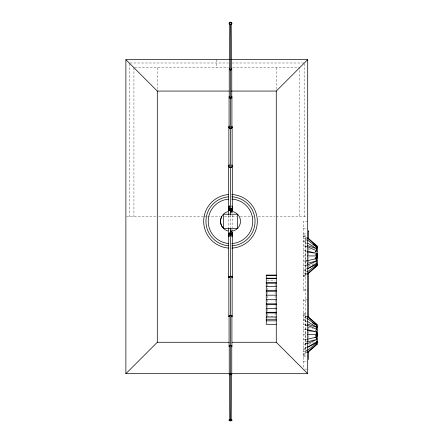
<?xml version="1.0" encoding="UTF-8"?>
<svg xmlns="http://www.w3.org/2000/svg" width="443" height="443" viewBox="0 0 443 443"><rect width="100%" height="100%" fill="white"/><g stroke="black" fill="none" stroke-linecap="round" stroke-linejoin="round"><path stroke-width="0.33" stroke-dasharray="2.21 1.66" d="M315.449 257.533A4.286 1.107 0 0 1 315.289 257.283L316.097 256.984L316.097 257.97M308.317 266.01L313.893 263.845M308.937 344.277L313.273 342.594M129.904 62.989L228.51 62.989M231.955 62.989L304.358 62.989M134.622 67.707L228.549 67.707M232.664 67.707L299.64 67.707L299.64 216.671M126.548 216.671L156.606 216.671M158.677 216.671L202.949 216.671M203.642 216.671L220.243 216.671M224.396 216.671L236.85 216.671M240.305 216.671L253.451 216.671M258.291 216.671L274.898 216.671M276.277 216.671L307.021 216.671M307.697 221.251L303.272 221.251L303.272 290.602L307.697 290.602M303.272 228.594L307.697 228.594M303.272 233.887L307.697 233.887M303.272 235.072L307.697 235.072M303.272 236.102L305.609 236.102L305.609 275.751L303.272 275.751M303.272 236.778L305.609 236.778M305.609 237.758L306.65 237.758M305.609 238.378L306.65 238.378M303.272 238.755L305.609 238.755M307.054 239.752L305.775 239.752L305.775 350.607L307.054 350.607M305.609 240.195L306.65 240.195M303.272 241.031L307.697 241.031M303.272 241.906L305.609 241.906M305.609 243.08L306.65 243.08M303.272 246.015L305.609 246.015M305.609 246.524L306.65 246.524M305.609 246.84L307.697 246.84M303.272 250.793L305.609 250.793M305.609 251.225L307.697 251.225M303.272 255.927L307.697 255.927M305.609 260.628L307.697 260.628M305.775 260.794L306.944 260.794M303.272 261.054L305.609 261.054M305.775 261.608L306.944 261.608M305.609 265.008L307.697 265.008M305.609 265.329L306.65 265.329M303.272 265.839L305.609 265.839M305.609 268.768L307.697 268.768M303.272 269.942L305.609 269.942M303.272 270.817L306.65 270.817M305.609 271.659L307.697 271.659M303.272 273.093L305.609 273.093M305.609 273.469L307.697 273.469M305.609 274.09L307.697 274.09M303.272 275.075L305.609 275.075M303.272 276.775L307.697 276.775M266.935 280.114L274.942 280.114M303.272 289.578L307.697 289.578M307.697 299.784L303.272 299.784L303.272 367.906M303.272 300.803L307.697 300.803M303.272 313.65L307.697 313.65M303.272 314.591L305.609 314.591L305.609 354.278L303.272 354.278M303.272 315.266L305.609 315.266M266.935 316.158L274.942 316.158M305.609 316.269L307.697 316.269M305.609 316.889L307.697 316.889M303.272 317.249L305.609 317.249M305.609 318.7L307.697 318.7M303.272 319.475L307.697 319.475M303.272 320.4L305.609 320.4M305.609 321.59L307.697 321.59M303.272 324.514L305.609 324.514M305.609 325.029L307.697 325.029M305.609 325.35L307.697 325.35M303.272 329.299L305.609 329.299M305.609 329.73L307.697 329.73M303.272 334.437L307.697 334.437M305.609 339.139L307.697 339.139M303.272 339.571L305.609 339.571M305.775 341.808L306.944 341.808M305.775 342.993L306.944 342.993M305.609 343.519L307.697 343.519M305.609 343.84L306.65 343.84M303.272 344.355L305.609 344.355M305.609 347.279L307.697 347.279M303.272 348.469L305.609 348.469M303.272 349.394L307.697 349.394M305.609 350.169L307.697 350.169M303.272 351.62L305.609 351.62M305.609 351.98L307.697 351.98M305.609 352.6L307.697 352.6M303.272 353.603L305.609 353.603M303.272 355.22L307.697 355.22M303.272 356.399L307.697 356.399M303.272 361.793L307.697 361.793M304.535 369.085L307.065 369.085M308.361 248.805L312.365 249.907M308.361 327.316L313.035 328.595M315.853 251.585L316.097 251.973L315.853 251.43L315.853 252.034L315.289 251.375L315.289 252.211M315.853 257.09L315.853 258.175M315.582 251.209L315.582 251.696M315.582 254.537L315.289 254.564A4.286 1.107 0 0 1 315.676 254.16M315.289 254.398L315.289 255.927M315.289 260.478L315.289 259.642A4.286 3.029 0 0 0 315.449 260.318M315.289 329.863L315.289 330.705M315.289 334.437L315.289 337.073M308.494 248.401L308.494 250.533M308.494 253.213L308.494 259.399M308.494 260.085L308.494 262.151M308.494 265.584L308.494 267.112M308.494 326.701L308.494 328.905M308.494 331.536L308.494 340.595M304.358 63.676L304.358 216.671M276.277 67.707L276.277 91.064M275.109 284.09L275.109 302.984M275.109 303.394L275.109 311.468M275.109 312.73L275.109 318.545M267.854 284.201L267.854 304.352M267.854 305.044L267.854 311.435M267.854 313.722L267.854 316.152M232.586 214.905L232.586 227.719M230.498 214.988L230.498 227.386M228.411 215.442L228.411 228.389M216.788 59.65L216.788 67.707M157.293 67.707L157.293 91.064M133.936 67.707L133.936 216.671M129.212 63.676L129.212 216.671M229.956 236.806A2.088 1.041 0 0 1 229.457 236.7M230.028 236.673A1.816 0.908 0 0 1 229.214 236.44M229.457 207.163A2.088 1.805 0 0 1 229.956 206.981M229.457 207.036A2.088 1.805 0 0 1 229.956 206.853M229.535 207.197A1.927 1.667 0 0 1 230 207.031M229.457 206.953A2.088 1.805 0 0 1 229.956 206.77M229.535 207.114A1.927 1.667 0 0 1 230 206.947M229.457 206.87A2.088 1.805 0 0 1 229.956 206.687M229.136 207.213A1.927 1.667 0 0 1 230 206.781A1.927 1.667 0 0 0 229.136 207.169M229.457 206.787A2.088 1.805 0 0 1 229.956 206.604M229.457 205.696A2.088 1.805 0 0 1 229.956 205.519M229.214 206.15A1.816 1.573 0 0 1 230.028 205.746M315.56 333.169A9.32 2.414 0 0 0 315.289 333.07A3.361 0.869 0 0 1 315.566 332.782M316.252 335.379A9.32 2.414 0 0 1 315.289 335.8A3.361 0.869 0 0 0 315.693 336.154M315.322 330.5A3.361 2.376 0 0 1 315.46 330.107M315.316 251.978A4.286 3.029 0 0 1 315.554 251.314M315.676 262.743A4.286 4.286 0 0 1 315.554 262.444"/><path stroke-width="0.66" d="M230.476 419.527L230.498 373.925M316.944 257.809L316.944 254.038M316.944 257.743L316.944 254.592M231.539 231.994L231.971 232.165A2.088 1.096 0 0 1 232.586 232.94L232.586 232.891A2.088 1.041 0 0 0 231.971 232.154L230.498 231.844M229.513 68.964L229.745 24.31M231.207 419.892L231.484 374.418M316.944 256.868L316.944 254.985M308.466 231.24L308.466 230.825M308.466 359.533L308.494 351.57M232.304 208.575A2.088 1.805 0 0 1 232.586 209.478L232.514 209.943A2.088 1.805 0 0 1 231.539 211.04L230.498 211.283M232.586 209.478L232.514 209.943A2.088 1.833 0 0 1 231.539 211.04L231.036 211.222M316.944 257.555L317.122 256.359M316.944 257.256L316.944 255.439M221.827 216.306C219.639 220.154 220.309 225.243 223.422 228.389L237.575 228.389L237.575 214.235L223.422 214.235L221.827 216.306A10.012 10.012 0 0 0 227.907 230.98M316.944 256.414L317.122 255.927L307.697 255.927M231.65 373.687L307.697 373.687L276.277 342.273L276.277 91.064L307.697 59.65L230.958 59.65M229.574 373.687L125.878 373.687L157.293 342.273L157.293 91.064L125.878 59.65L229.873 59.65M307.697 274.09L317.122 265.767L317.122 246.081L307.697 237.758M307.697 352.6L317.122 344.277L317.122 324.592L307.697 316.269M307.697 273.469L317.122 265.435L316.374 265.435L316.374 265.767L317.122 265.767M307.697 351.98L317.122 343.945M307.697 271.659L317.122 264.449A4.286 4.286 0 0 1 316.861 264.266M307.697 350.169L317.122 342.96L316.374 342.96L307.697 347.079M307.697 268.768L317.122 262.887M307.697 347.279L317.122 341.398A3.361 2.913 0 0 1 316.872 341.265M307.697 268.569L316.374 264.449L317.122 264.449M307.697 265.008L317.122 260.849L307.697 263.225M307.697 343.519L317.122 339.355L307.697 341.736M307.697 260.628L317.122 258.474M307.697 339.139L317.122 336.985L315.039 337.173M315.039 258.662L316.374 258.474L316.374 260.849M157.293 91.064L229.236 91.064M231.312 91.064L276.277 91.064M228.693 209.312L228.411 209.312L228.411 214.761M230.498 212.23L232.586 212.23M230.498 230.144L232.586 230.144M230.498 233.145L228.411 233.145L228.411 228.378M316.374 246.081L317.122 246.081M316.374 247.399L317.122 247.399L307.697 240.195M307.697 245.599L317.122 248.966L307.697 243.08M307.697 252.145L317.122 253.379L307.697 251.225M276.277 275.081L266.265 275.081L266.265 324.298L276.277 324.298M266.265 275.457L276.277 275.457M266.265 278.21L276.277 278.21M266.265 278.547L276.277 278.547M266.265 282.352L276.277 282.352M266.265 283.221L276.277 283.221M266.265 286.438L276.277 286.438M266.265 290.735L276.277 290.735M266.265 291.184L276.277 291.184M266.265 295.176L276.277 295.176M266.265 299.69L276.277 299.69M266.265 303.976L276.277 303.976M266.265 304.203L276.277 304.203M266.265 308.644L276.277 308.644M266.265 312.276L276.277 312.276M266.265 312.941L276.277 312.941M266.265 317.027L276.277 317.027M266.265 319.265L276.277 319.265M266.265 320.832L276.277 320.832M312.321 322.781L316.374 324.924L317.122 324.924L307.697 316.889M307.697 324.11L317.122 327.471L307.697 321.59M307.697 330.655L317.122 331.885L307.697 329.73M307.697 334.437L317.122 334.437A9.32 9.32 0 0 0 316.972 333.025M317.122 341.398L316.374 341.398L316.374 342.96M157.293 342.273L229.236 342.273M232.005 342.273L276.277 342.273M316.374 344.277L317.122 344.277M230.498 231.85L231.29 231.938M307.697 246.84L317.122 251.004M307.697 325.35L317.122 329.514L316.374 329.514L316.374 327.471M312.902 244.58L316.374 246.413L317.122 246.413L307.697 238.378M307.697 318.7L317.122 325.91M316.944 254.293L317.122 255.517L316.944 254.105M231.213 24.31L231.484 68.964M229.513 374.418L229.751 419.892M230.476 24.415L230.476 24.31A0.864 0.748 0 0 0 230.914 24.188A0.814 0.703 0 0 1 230.476 24.243L230.498 69.817M317.033 254.509L317.033 257.344M316.374 248.966L316.374 251.004M316.374 253.379L316.374 255.927M316.374 262.887L316.374 264.449M316.374 324.924L316.374 325.91M316.374 331.885L316.374 334.437M316.374 336.985L316.374 339.355M308.494 231.036L308.494 238.794M308.494 273.148L308.494 317.725M307.697 59.65L307.697 373.687M232.586 207.263L232.586 209.6M232.586 232.68L232.586 235.798M232.425 208.348L232.425 208.725M228.693 234.934A2.088 1.041 0 0 1 230.498 233.372A1.933 0.919 -1.8 0 1 232.425 234.242L232.425 234.707M232.315 165.998L232.315 207.263M232.315 235.798L232.315 277.157M232.138 127.075L232.138 165.998M232.138 277.157L232.138 316.169M231.916 97.017L231.916 127.075M231.916 316.169L231.916 346.299M231.888 420.102A1.412 0.703 0 0 1 229.773 420.712A1.412 0.703 0 0 1 229.773 419.493A1.412 0.703 0 0 1 231.888 420.102L231.888 420.147A1.412 0.703 0 0 1 229.773 420.756A1.412 0.703 0 0 1 229.773 419.532A1.412 0.703 0 0 1 231.888 420.147M231.761 68.964L231.761 97.017M231.761 346.299L231.761 374.418M231.589 23.413A1.113 0.964 0 0 1 229.923 24.249A1.113 0.964 0 0 1 229.923 22.576A1.113 0.964 0 0 1 231.589 23.413L231.589 23.457A1.113 0.964 0 0 1 229.923 24.287A1.113 0.964 0 0 1 229.923 22.621A1.113 0.964 0 0 1 231.589 23.457M230.498 70.055L230.498 98.108M230.498 98.246L230.498 128.304M230.498 128.492L230.498 167.415M230.498 167.57L230.498 208.836M230.498 209.068L230.498 214.296M230.498 228.079L230.498 234.751M230.498 234.89L230.498 276.249M230.498 276.338L230.498 315.35M229.269 316.524A1.418 0.709 0 0 1 230.498 315.46L230.498 373.787M229.236 68.964L229.236 97.017M229.236 346.299L229.236 374.418M229.081 97.017L229.081 127.075M229.081 316.169L229.081 346.299M228.859 127.075L228.859 165.998M228.859 277.157L228.859 316.169M228.682 165.998L228.682 207.263M228.682 235.798L228.682 277.157M223.422 228.389L223.422 214.235A10.012 10.012 0 0 1 227.907 211.643M125.878 59.65L125.878 373.687M232.514 233.162A2.088 1.041 0 0 1 232.304 233.417M228.693 234.43A2.088 1.041 0 0 1 230.498 232.868M228.693 234.851A2.088 1.041 0 0 1 230.498 233.289A2.088 0.997 -1.6 0 1 232.586 234.242A2.088 1.091 -1.7 0 1 232.304 234.79M228.826 234.856A1.927 0.964 0 0 1 230.498 233.406A1.933 0.925 -1.6 0 1 232.425 234.292A1.933 1.002 -1.6 0 1 232.359 234.552A1.927 1.002 -1.4 0 0 232.425 234.341A1.927 0.93 -1.4 0 0 230.498 233.45A1.927 0.964 0 0 0 228.826 234.895M232.425 234.242A1.933 1.008 -1.8 0 1 232.359 234.502M232.359 234.707A1.927 0.991 -1 0 0 232.425 234.447A1.927 0.941 -1 0 0 230.498 233.533M232.304 234.984A2.088 1.069 -0.9 0 0 232.586 234.447A2.088 1.019 -0.9 0 0 230.498 233.455A2.088 1.041 0 0 0 228.693 235.061M228.826 235.061A1.927 0.964 0 0 1 230.498 233.616A2.088 1.036 -0.4 0 1 232.586 234.607A2.088 1.052 -0.4 0 1 232.304 235.133M230.498 233.638A1.927 0.975 -0.4 0 1 232.359 234.856M228.693 235.227A2.088 1.041 0 0 1 229.158 233.91A2.088 1.041 0 0 1 231.839 233.91A2.088 1.041 0 0 1 232.304 235.227M228.832 235.15A1.927 0.969 -0.2 0 1 230.244 233.699A1.927 0.969 -0.2 0 1 232.359 234.906M228.693 236.318A2.088 1.041 0 0 1 229.302 234.94A2.088 1.041 0 0 1 232.099 235.128A2.088 1.041 0 0 1 231.971 236.534M228.743 236.03A1.816 0.908 0 0 1 230.969 234.917A1.816 0.908 0 0 1 231.783 236.44M229.214 277.8A1.816 0.908 0 0 1 229.214 276.515A1.816 0.908 0 0 1 231.783 276.515A1.816 0.908 0 0 1 231.783 277.8M229.341 277.733A1.639 0.82 0 0 1 229.241 276.631A1.639 0.82 0 0 1 231.44 276.487A1.639 0.82 0 0 1 231.916 277.567M229.341 316.751A1.639 0.82 0 0 1 229.241 315.643A1.639 0.82 0 0 1 231.44 315.499A1.639 0.82 0 0 1 231.916 316.579M230.498 315.46A1.418 0.709 0 0 1 231.728 316.524M229.269 346.653A1.418 0.709 0 0 1 229.684 345.717A1.418 0.709 0 0 1 231.584 345.845A1.418 0.709 0 0 1 231.501 346.803M229.408 346.614A1.263 0.631 0 0 1 229.773 345.784A1.263 0.631 0 0 1 231.462 345.894A1.263 0.631 0 0 1 231.39 346.747M229.607 374.861A1.263 0.631 0 0 1 229.607 373.97A1.263 0.631 0 0 1 231.39 373.97A1.263 0.631 0 0 1 231.39 374.861M229.646 374.662A0.986 0.493 0 0 1 230.371 373.931A0.986 0.493 0 0 1 231.451 374.545M229.817 419.704A0.764 0.382 0 0 1 231.141 419.704M231.141 419.742A0.764 0.382 0 0 0 229.817 419.742A0.814 0.404 0 0 1 231.18 419.776M229.695 420.08A0.814 0.404 0 0 1 229.695 419.87M229.729 420.235A0.864 0.432 0 0 1 230.044 419.643A0.864 0.432 0 0 1 231.229 419.803M229.624 420.269A0.991 0.493 0 0 1 229.983 419.593A0.991 0.493 0 0 1 231.335 419.77M230.498 210.741A2.088 1.805 0 0 1 228.693 208.033M232.304 207.822A2.088 1.805 0 0 1 230.498 210.53A2.088 1.805 0 0 1 228.693 207.822M232.304 207.695A2.088 1.805 0 0 1 230.498 210.408A2.088 1.805 0 0 1 228.693 207.695M232.304 207.656A2.088 1.805 0 0 1 230.498 210.364A2.088 1.805 0 0 1 228.693 207.656M232.359 208.127A1.927 1.667 0 0 1 230.244 210.215A1.927 1.667 0 0 1 228.826 207.723M232.304 207.529A2.088 1.805 0 0 1 230.498 210.237A2.088 1.805 0 0 1 228.693 207.529M232.359 208A1.927 1.667 0 0 1 230.244 210.087A1.927 1.667 0 0 1 228.826 207.601M232.359 207.917A1.927 1.667 0 0 1 229.535 209.794M229.136 209.528A1.927 1.667 0 0 1 228.826 207.512M232.304 207.446A2.088 1.805 0 0 1 230.498 210.154A2.088 1.805 0 0 1 228.693 207.446M231.971 205.984A2.088 1.805 0 0 1 232.099 208.42A2.088 1.805 0 0 1 229.302 208.742A2.088 1.805 0 0 1 228.693 206.36M231.783 206.15A1.816 1.573 0 0 1 230.969 208.78A1.816 1.573 0 0 1 228.743 206.853M231.783 164.885A1.816 1.573 0 0 1 231.783 167.111A1.816 1.573 0 0 1 229.214 167.111A1.816 1.573 0 0 1 229.214 164.885M231.916 165.289A1.639 1.418 0 0 1 231.44 167.161A1.639 1.418 0 0 1 229.241 166.911A1.639 1.418 0 0 1 229.341 164.995M231.916 126.366A1.639 1.418 0 0 1 231.44 128.237A1.639 1.418 0 0 1 229.241 127.988A1.639 1.418 0 0 1 229.341 126.072M231.866 126.759A1.418 1.229 0 0 1 230.31 128.293A1.418 1.229 0 0 1 229.269 126.465M231.501 96.148A1.418 1.229 0 0 1 231.584 97.809A1.418 1.229 0 0 1 229.684 98.025A1.418 1.229 0 0 1 229.269 96.402M231.39 96.247A1.263 1.091 0 0 1 230.825 98.069A1.263 1.091 0 0 1 229.28 96.735M231.39 68.194A1.263 1.091 0 0 1 231.39 69.739A1.263 1.091 0 0 1 229.607 69.739A1.263 1.091 0 0 1 229.607 68.194M231.451 68.743A0.986 0.853 0 0 1 230.371 69.811A0.986 0.853 0 0 1 229.646 68.538M229.646 23.734A0.864 0.748 0 0 0 229.729 23.911A0.864 0.748 0 0 1 229.646 23.689M230.914 24.143A0.864 0.748 0 0 1 230.476 24.243M231.767 194.521A26.818 26.818 0 0 1 257.317 221.312A26.818 26.818 0 0 1 231.767 248.102M228.594 248.063A26.818 26.818 0 0 1 203.68 221.312A26.818 26.818 0 0 1 228.594 194.56M231.778 196.792A24.553 24.553 0 0 1 255.052 221.312A24.553 24.553 0 0 1 231.778 245.832M228.577 245.787A24.553 24.553 0 0 1 205.945 221.312A24.553 24.553 0 0 1 228.577 196.836M231.789 199.073A22.272 22.272 0 0 1 252.77 221.312A22.272 22.272 0 0 1 231.789 243.55M228.56 243.5A22.272 22.272 0 0 1 208.227 221.312A22.272 22.272 0 0 1 228.56 199.123M231.152 211.322A10.012 10.012 0 0 1 240.51 221.312A10.012 10.012 0 0 1 231.152 231.301M317.122 336.514A3.361 0.869 0 0 1 316.872 336.475M316.872 332.394A3.361 0.869 0 0 1 317.122 332.355M316.872 330.489A3.361 1.678 0 0 1 317.122 330.423M316.872 328.856A3.361 2.376 0 0 1 317.122 328.756M316.872 327.604A3.361 2.913 0 0 1 317.122 327.482M316.872 326.812A3.361 3.245 0 0 1 317.122 326.679M316.872 326.546A3.361 3.361 0 0 1 317.122 326.402M317.122 338.452A3.361 1.678 0 0 1 316.872 338.38M317.122 340.113A3.361 2.376 0 0 1 316.872 340.014M317.122 342.19A3.361 3.245 0 0 1 316.872 342.057M317.122 342.467A3.361 3.361 0 0 1 316.872 342.323M316.861 247.87A4.286 4.142 0 0 1 317.122 247.681M316.861 247.587A4.286 4.286 0 0 1 317.122 247.388M316.861 248.7A4.286 3.71 0 0 1 317.122 248.534M316.861 250.029A4.286 3.029 0 0 1 317.122 249.891M316.861 251.757A4.286 2.143 0 0 1 317.122 251.657M316.861 253.767A4.286 1.107 0 0 1 317.122 253.717M317.122 258.136A4.286 1.107 0 0 1 316.861 258.081M317.122 260.191A4.286 2.143 0 0 1 316.861 260.096M317.122 261.957A4.286 3.029 0 0 1 316.861 261.824M317.122 263.314A4.286 3.71 0 0 1 316.861 263.148M317.122 264.166A4.286 4.142 0 0 1 316.861 263.978M316.972 333.075A9.32 9.004 0 0 1 317.122 334.437A9.32 9.32 0 0 1 316.972 335.844M316.972 333.214A9.32 8.074 0 0 1 317.122 334.437A9.32 9.004 0 0 1 316.972 335.794M316.972 333.441A9.32 6.59 0 0 1 317.122 334.437A9.32 8.074 0 0 1 316.972 335.656M316.972 333.729A9.32 4.663 0 0 1 317.122 334.437A9.32 6.59 0 0 1 316.972 335.429M316.972 334.072A9.32 2.414 0 0 1 317.122 334.437A9.32 4.663 0 0 1 316.972 335.141M317.122 334.437A9.32 2.414 0 0 1 316.972 334.797M231.888 23.413L231.888 23.368A1.412 1.218 0 0 0 229.773 22.316A1.412 1.218 0 0 0 229.773 24.426A1.412 1.218 0 0 0 231.888 23.368M231.589 420.102L231.589 420.064A1.113 0.559 0 0 0 229.923 419.576A1.113 0.559 0 0 0 229.923 420.545A1.113 0.559 0 0 0 231.589 420.064M231.467 23.496L231.467 23.457A0.991 0.858 0 0 0 229.983 22.715A0.991 0.858 0 0 0 229.983 24.193A0.991 0.858 0 0 0 231.467 23.457M232.304 234.84A2.088 1.085 -1.5 0 0 232.586 234.292A2.088 1.002 -1.5 0 0 230.498 233.328A2.088 1.008 -1.3 0 1 232.586 234.341A2.088 1.08 -1.3 0 1 232.304 234.89M229.779 420.413A0.991 0.493 0 0 0 231.434 420.191A0.991 0.493 0 0 0 230.222 419.582A0.991 0.493 0 0 0 229.779 420.413M230.244 210.381A1.927 1.667 0 0 0 232.359 208.293A1.927 1.667 0 0 1 230.244 210.336A1.927 1.667 0 0 1 228.826 207.889A1.927 1.667 0 0 0 230.244 210.336"/></g></svg>
